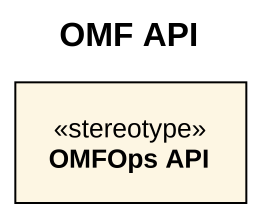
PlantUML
@startuml
title OMF API
hide circle
hide empty members
class "OMFOps API" as OMFOps_API <<stereotype>>
@enduml
